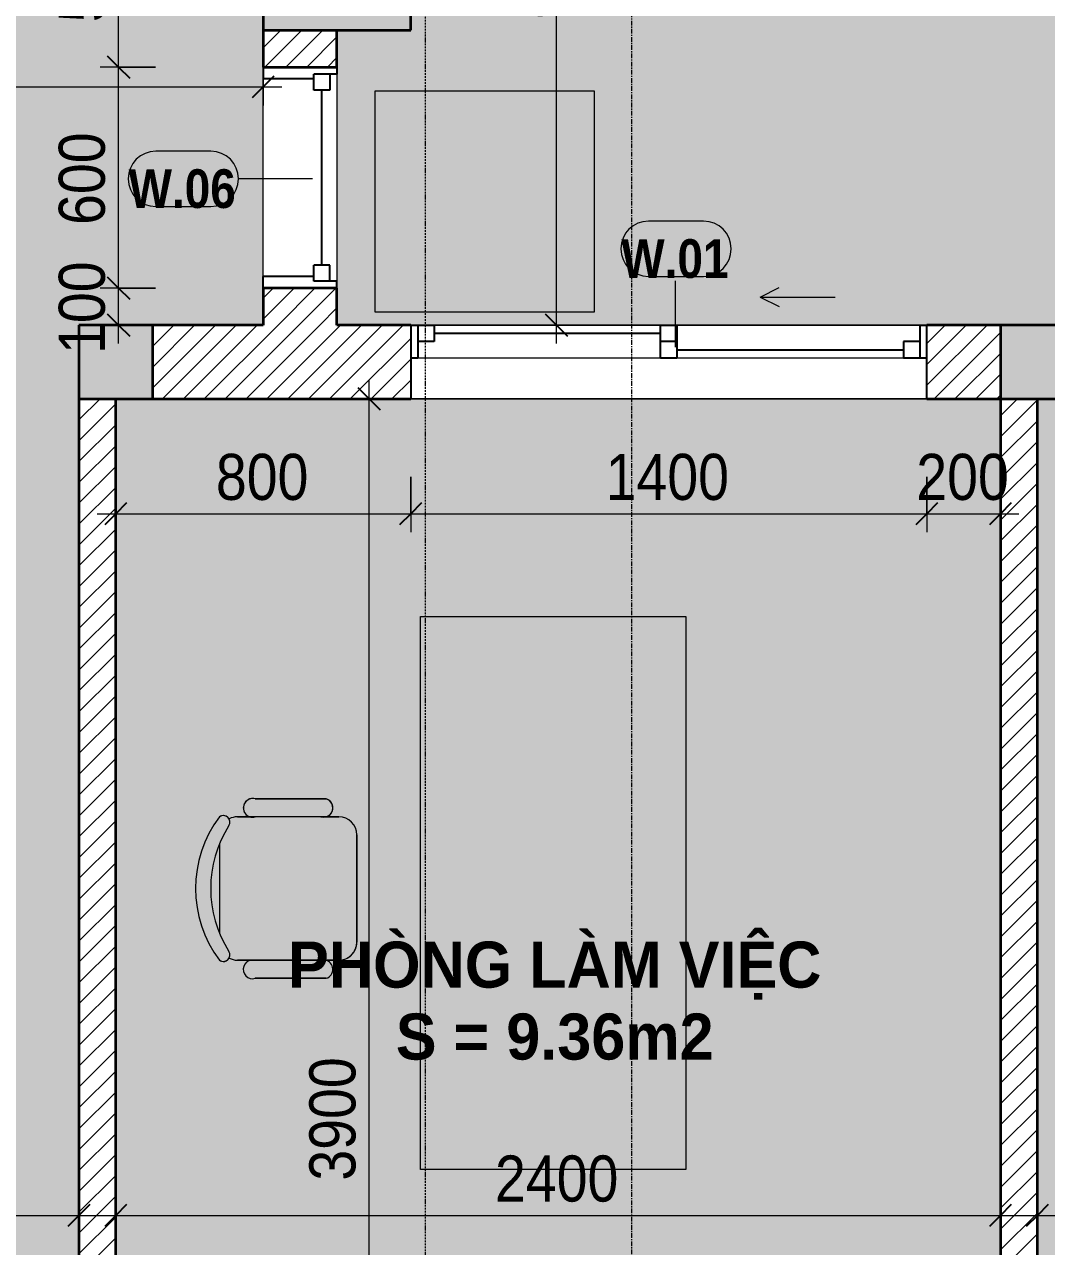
# Model space of a CAD drawing. Header units: millimetres. Extents: x 41758 to 237109, y 3795 to 78637.
# Drawn here: x 47205 to 49978, y 41037 to 44353 of the extents above; entities that cross this region are included whole.
import ezdxf

# ---------------------------------------------------------------- set-up
doc = ezdxf.new("R2010")
doc.units = ezdxf.units.MM
doc.linetypes.add('Dash Dot 3_16_', pattern=[7.9375, 4.7625, -1.5875, 0, -1.5875])
doc.linetypes.add('Grid Line', pattern=[22.225, 12.7, -3.175, 3.175, -3.175])
for name, color, linetype, lineweight in [('0-1', 7, 'Continuous', 5), ('A-ANNO-DIMS', 211, 'Continuous', 9), ('A-ANNO-DIMS-50', 211, 'Continuous', 9), ('A-DETL-GENF-1', 7, 'Continuous', 18), ('A-DETL-GENF-4', 9, 'Continuous', 18), ('A-DETL-MEDM', 33, 'Continuous', 35), ('A-DETL-THIN', 151, 'Continuous', 18), ('A-GLAZ', 151, 'Continuous', 18), ('A-GLAZ-1', 151, 'Continuous', 25), ('A-GLAZ-IDEN', 152, 'Continuous', 9), ('A-WALL', 113, 'Continuous', 18), ('A-WALL-2', 250, 'Continuous', 35), ('A-WALL-6', 113, 'Continuous', 35), ('A-WALL-PATT-1', 9, 'Continuous', 18), ('A-WALL-PATT-2', 111, 'Continuous', 18), ('G-ANNO-SYMB-1', 111, 'Dash Dot 3_16_', 18), ('G-ANNO-TEXT-1', 7, 'Continuous', 9), ('G-IMPT-1', 254, 'Continuous', 18), ('I-FURN', 30, 'Continuous', 18), ('I-FURN-1', 253, 'Continuous', 18), ('S-COLS', 52, 'Continuous', 18), ('S-GRID-1', 1, 'Grid Line', 9)]:
    doc.layers.add(name, color=color, linetype=linetype, lineweight=lineweight)
doc.styles.add('Arial_B', font='arialbd.ttf', dxfattribs={"width": 0.95, "height": 125})
doc.styles.add('Arial_B_2', font='arialbd.ttf', dxfattribs={"width": 0.85, "height": 105})
doc.styles.add('UTM Avo', font='', dxfattribs={"width": 0.9, "height": 125})
doc.styles.get('UTM Avo').set_extended_font_data('UTM Avo')
doc.dimstyles.new('1_Dim_chi_tiet_2_5', dxfattribs={"dimscale": 304.8, "dimtxt": 124.912619, "dimasz": 0.19685, "dimexe": 0.164042, "dimexo": 0.0625, "dimgap": 0.016404, "dimtad": 1, "dimdec": 0, "dimrnd": 5, "dimzin": 0, "dimdsep": 46, "dimtxsty": 'UTM Avo', "dimblk1": 'OBLIQUE', "dimblk2": 'OBLIQUE', "dimsah": 1, "dimcen": 0.09, "dimdle": 0.164042, "dimazin": 0, "dimtfac": 1, "dimtdec": 4, "dimtix": 1, "dimtmove": 0, "dimatfit": 3, "dimfxl": 0.328084, "dimfxlon": 1, "dimtvp": 1, "dimtolj": 1, "dimtzin": 0, "dimarcsym": 2})
pattern_1 = [(45, (0, 0), (-28.284271, 28.284271), [])]
pattern_2 = [(50, (0, 0), (364.3679, -31.8783), [38.1, -419.1]), (355, (0, 0), (-70.4859, 382.1133), [30.48, -335.28]), (100.451, (30.36, -2.66), (293.885, 350.2334), [32.38, -356.18]), (46.184, (0, 101.6), (542.1585, -84.0858), [57.15, -628.65]), (96.636, (45.2, 94.6), (474.805, 494.8554), [48.57, -534.27]), (351.184, (0, 101.6), (474.81, 494.85), [45.72, -502.92]), (21, (50.8, 76.2), (303.2285, -204.5305), [38.1, -419.1]), (326, (50.8, 76.2), (123.6039, 368.376), [30.48, -335.28]), (71.451, (76.07, 59.16), (426.8341, 163.8427), [32.38, -356.18]), (37.5, (0, 0), (6.17665, 169.11015), [3.353, -327.863, 3.353, -337.007, -336.55]), (37.5, (0, 0), (6.17665, 169.11015), [-671.576, 3.353, -333.197]), (7.5, (0, 0), (133.63888, 200.3615), [3.353, -190.703, 3.353, -320.243, -128.27]), (7.5, (0, 0), (133.63888, 200.3615), [-517.652, 3.353, -124.917]), (327.5, (-113.28, 0), (271.18182, -11.45836), [3.353, -123.647, 3.353, -392.887, -525.78]), (327.5, (-113.28, 0), (271.18182, -11.45836), [-523.24, 3.353, -522.427]), (317.5, (-164.08, 0), (296.2585, 50.85285), [3.353, -161.747, 3.353, -259.791, -373.38]), (317.5, (-164.08, 0), (296.2585, 50.85285), [-428.244, 3.353, -370.027]), (45, (0, 0), (-125.7236, 125.7236), []), (45, (0, 190.5), (-125.7236, 125.7236), [])]

# ---------------------------------------------------------------- blocks, each defined once
blk = doc.blocks.new('MAY GIAT - MAY GIAT_dwg-348053-TKCS_CĂN HỘ LOẠI 6 - MẶT BẰNG')
at = {"layer": 'G-IMPT-1', "flags": 128}
blk.add_lwpolyline([(5, 596.6), (5, 2.3), (605, 2.3), (605, 596.6)], close=True, dxfattribs=at)
blk = doc.blocks.new('MAY GIAT - MAY GIAT-401071-TKCS_CĂN HỘ LOẠI 6 - MẶT BẰNG')
at = {"layer": 'I-FURN-1'}
for p, q in [((5, -2.3), (605, -2.3)), ((5, -596.6), (5, -2.3)), ((605, -2.3), (605, -596.6)), ((605, -596.6), (5, -596.6))]:
    blk.add_line(p, q, dxfattribs=at)
at = {"extrusion": (0, 0, -1), "zscale": -1, "rotation": 180}
blk.add_blockref('MAY GIAT - MAY GIAT_dwg-348053-TKCS_CĂN HỘ LOẠI 6 - MẶT BẰNG', (0, 0), dxfattribs=at)
blk = doc.blocks.new('BAN LV A - BAN LV A_dwg_ban hoc2-348006-TKCS_CĂN HỘ LOẠI 6 - MẶT BẰNG')
at = {"layer": 'I-FURN'}
for p, q in [((145.8, 437.4), (-145.8, 437.4)), ((-194.4, 388.8), (-194.4, 113.4)), ((194.4, 113.4), (194.4, 388.8)), ((-243, 354.4), (-243, 162)), ((194.4, 351.4), (194.4, 150.8)), ((243.7, 162), (243.7, 354.4)), ((-120.5, 64.8), (120.5, 64.8))]:
    blk.add_line(p, q, dxfattribs=at)
at = {"layer": 'I-FURN', "flags": 128}
blk.add_lwpolyline([(-737.8, 610.5), (-737.8, 1330.5), (-154.9, 1330.5), (762.2, 1330.5), (762.2, 610.5)], close=True, dxfattribs=at)
at = {"layer": 'I-FURN'}
for centre, radius, start, end in [((-145.8, 388.8), 48.6, 90, 180), ((145.8, 388.8), 48.6, 360, 90), ((-218.7, 347.3), 25.3, 343.7398, 163.7398), ((219.4, 347.3), 25.3, 16.2602, 170.7054), ((-218.7, 154.9), 25.3, 163.7398, 16.2602), ((219.4, 154.9), 25.3, 189.2946, 16.2602), ((-145.8, 113.4), 48.6, 180, 207.5844), ((145.8, 113.4), 48.6, 332.4156, 0), ((-180.2, 75.4), 17.8, 57.9726, 216.6901), ((0, 359.3), 318.2, 237.5758, 302.4242), ((180.2, 75.4), 17.8, 323.3099, 122.0274), ((0, 324), 324, 233.1301, 306.8699)]:
    blk.add_arc(centre, radius, start, end, dxfattribs=at)
blk = doc.blocks.new('BAN LV A - BAN LV A_dwg-348005-TKCS_CĂN HỘ LOẠI 6 - MẶT BẰNG')
at = {"extrusion": (0, 0, -1), "zscale": -1, "rotation": 180}
blk.add_blockref('BAN LV A - BAN LV A_dwg_ban hoc2-348006-TKCS_CĂN HỘ LOẠI 6 - MẶT BẰNG', (-729, 1383.7), dxfattribs=at)
blk = doc.blocks.new('BAN LV A - BAN LV A-401069-TKCS_CĂN HỘ LOẠI 6 - MẶT BẰNG')
at = {"layer": 'I-FURN-1'}
for p, q in [((-8.8, -53.2), (1491.2, -53.2)), ((-8.8, -773.2), (-8.8, -53.2)), ((1491.2, -53.2), (1491.2, -773.2)), ((1491.2, -773.2), (-8.8, -773.2)), ((583.2, -946.3), (874.8, -946.3)), ((534.6, -1029.3), (534.6, -994.9)), ((923.4, -994.9), (923.4, -1032.3)), ((486, -1221.7), (486, -1029.3)), ((972.7, -1029.3), (972.7, -1221.7)), ((534.6, -1270.3), (534.6, -1235.9)), ((923.4, -1232.9), (923.4, -1270.3))]:
    blk.add_line(p, q, dxfattribs=at)
for centre, radius, start, end in [((583.2, -994.9), 48.6, 90, 180), ((874.8, -994.9), 48.6, 0, 90), ((510.3, -1036.4), 25.3, 16.2602, 163.7398), ((948.4, -1036.4), 25.3, 16.2602, 170.7054), ((510.3, -1228.8), 25.3, 163.7398, 343.7398), ((948.4, -1228.8), 25.3, 189.2946, 16.2602), ((548.9, -1308.3), 17.8, 119.404, 216.6901), ((583.2, -1270.3), 48.6, 180, 207.5844), ((874.8, -1270.3), 48.6, 332.4156, 0), ((909.2, -1308.3), 17.8, 323.3099, 60.596), ((729, -1059.7), 324, 233.1301, 306.8699)]:
    blk.add_arc(centre, radius, start, end, dxfattribs=at)
at = {"extrusion": (0, 0, -1), "zscale": -1, "rotation": 180}
blk.add_blockref('BAN LV A - BAN LV A_dwg-348005-TKCS_CĂN HỘ LOẠI 6 - MẶT BẰNG', (0, 0), dxfattribs=at)
blk = doc.blocks.new('NCV_TKTC_TANG 2_rvt-1-TKCS_CĂN HỘ LOẠI 6 - MẶT BẰNG')
at = {"layer": 'A-WALL-PATT-1'}
h = blk.add_hatch(dxfattribs=at)
h.set_pattern_fill('FP_1', color=256, style=0, pattern_type=2)
h.set_pattern_definition(pattern_1)
h.paths.add_polyline_path([(47352.6, 38287.8), (47452.6, 38287.8), (47452.6, 38387.4), (47352.6, 38387.4)])
h.paths.add_polyline_path([(47352.6, 39287.4), (47452.6, 39287.4), (47452.4, 40036.9), (47352.6, 40036.9)])
h.paths.add_polyline_path([(47452.6, 40236.9), (47452.4, 43336.9), (47352.6, 43336.9), (47352.6, 40236.9), (47452.4, 40236.9)])
h = blk.add_hatch(dxfattribs=at)
h.set_pattern_fill('FP_1', color=256, style=0, pattern_type=2)
h.set_pattern_definition(pattern_1)
h.paths.add_polyline_path([(49852.6, 39436.9), (49952.6, 39436.9), (49952.6, 40036.9), (49852.6, 40036.9), (49852.6, 39470.3)])
h.paths.add_polyline_path([(49952.6, 40236.9), (49952.6, 43336.9), (49852.6, 43336.5), (49852.6, 40236.9)])
at = {"layer": 'A-WALL-2'}
for p, q in [((47352.6, 43336.9), (47352.6, 40236.9)), ((47452.6, 40236.9), (47452.6, 43336.9)), ((49852.6, 43336.9), (49852.6, 40236.9)), ((49952.6, 40236.9), (49952.6, 43336.9))]:
    blk.add_line(p, q, dxfattribs=at)
at = {"layer": 'I-FURN', "rotation": 270.0000000000001}
for name, p in [('MAY GIAT - MAY GIAT-401071-TKCS_CĂN HỘ LOẠI 6 - MẶT BẰNG', (48752.6, 44177.4)), ('BAN LV A - BAN LV A-401069-TKCS_CĂN HỘ LOẠI 6 - MẶT BẰNG', (49052.6, 42737.4))]:
    blk.add_blockref(name, p, dxfattribs=at)
blk = doc.blocks.new('1_FAMILY RVT - W01-WxH 1400x1400xmm-389822-TKCS_CĂN HỘ LOẠI 6 - MẶT BẰNG')
at = {"layer": 'A-GLAZ'}
for p, q in [((248.4, 172.39), (299.2, 197.79)), ((248.4, 172.39), (299.2, 146.99)), ((248.4, 172.39), (451.6, 172.39)), ((700, 96.19), (-700, 96.19)), ((-636.5, 96.19), (-22.225, 96.19)), ((22.225, 96.19), (680.95, 96.19)), ((-680.95, 7.29), (-22.225, 7.29)), ((22.225, 7.29), (636.5, 7.29)), ((-700, -103.81), (700, -103.81))]:
    blk.add_line(p, q, dxfattribs=at)
at = {"layer": 'A-GLAZ-1'}
for p, q in [((-700, 96.19), (-700, -103.81)), ((-700, 96.19), (-636.5, 96.19)), ((-680.95, 96.19), (-680.95, 7.29)), ((-636.5, 96.19), (-636.5, 51.74)), ((-636.5, 73.965), (-22.225, 73.965)), ((-22.225, 7.29), (-22.225, 96.19)), ((-22.225, 96.19), (22.225, 96.19)), ((22.225, 96.19), (22.225, 7.29)), ((680.95, 96.19), (700, 96.19)), ((680.95, 96.19), (680.95, 7.29)), ((700, -103.81), (700, 96.19)), ((-636.5, 51.74), (-680.95, 51.74)), ((22.225, 51.74), (-22.225, 51.74)), ((636.5, 51.74), (636.5, 7.29)), ((680.95, 51.74), (636.5, 51.74)), ((-700, 7.29), (-680.95, 7.29)), ((-22.225, 7.29), (22.225, 7.29)), ((22.225, 29.515), (636.5, 29.515)), ((636.5, 7.29), (700, 7.29))]:
    blk.add_line(p, q, dxfattribs=at)
blk = doc.blocks.new('M_Fixed - 600 x 1400mm-2135871-TKCS_CĂN HỘ LOẠI 6 - MẶT BẰNG')
at = {"layer": 'A-GLAZ-1'}
for p, q in [((-300, 87), (-268, 87)), ((-268, -50), (-268, 87)), ((268, -50), (268, 87)), ((300, 87), (268, 87)), ((-281, -113), (-281, -50)), ((-281, -50), (-237, -50)), ((-237, -94), (-237, -50)), ((237, -50), (281, -50)), ((237, -94), (237, -50)), ((281, -113), (281, -50)), ((-281, -94), (-237, -94)), ((-237, -72), (237, -72)), ((281, -94), (237, -94)), ((-300, -113), (-281, -113)), ((298.9, -113), (281, -113))]:
    blk.add_line(p, q, dxfattribs=at)
blk = doc.blocks.new('DIMBLOCK20-TKCS_CĂN HỘ LOẠI 6 - MẶT BẰNG')
at = {"layer": 'A-ANNO-DIMS-50'}
for p, q in [((47452.4, 41221.7), (47452.4, 41071.7)), ((47452.4, 41121.7), (47452.4, 41221.7)), ((49852.6, 41221.7), (49852.6, 41071.7)), ((49852.6, 41121.7), (49852.6, 41221.7)), ((47402.4, 41121.7), (49902.6, 41121.7))]:
    blk.add_line(p, q, dxfattribs=at)
at = {"layer": 'A-ANNO-DIMS-50', "lineweight": 25}
for p, q in [((47452.4, 41121.7), (47482.4, 41151.7)), ((49852.6, 41121.7), (49882.6, 41151.7)), ((47452.4, 41121.7), (47422.4, 41091.7)), ((49852.6, 41121.7), (49822.6, 41091.7))]:
    blk.add_line(p, q, dxfattribs=at)
at = {"layer": 'A-ANNO-DIMS-50', "color": 0, "insert": (48481.3, 41284.1), "char_height": 125, "width": 410.824, "attachment_point": 1, "line_spacing_factor": 1.110334, "style": 'UTM Avo'}
blk.add_mtext('2400', dxfattribs=at)
blk = doc.blocks.new('_Oblique')
at = {"color": 0, "linetype": 'ByBlock', "lineweight": -2}
blk.add_line((-0.5, -0.5), (0.5, 0.5), dxfattribs=at)
blk = doc.blocks.new('DIMBLOCK21-TKCS_CĂN HỘ LOẠI 6 - MẶT BẰNG')
at = {"layer": 'A-ANNO-DIMS-50'}
for p, q in [((49952.6, 41221.7), (49952.6, 41071.7)), ((49952.6, 41121.7), (49952.6, 41221.7)), ((52652.6, 41221.7), (52652.6, 41071.7)), ((52652.6, 41121.7), (52652.6, 41221.7)), ((49902.6, 41121.7), (52702.6, 41121.7))]:
    blk.add_line(p, q, dxfattribs=at)
at = {"layer": 'A-ANNO-DIMS-50', "lineweight": 25}
for p, q in [((49952.6, 41121.7), (49982.6, 41151.7)), ((52652.6, 41121.7), (52682.6, 41151.7)), ((49952.6, 41121.7), (49922.6, 41091.7)), ((52652.6, 41121.7), (52622.6, 41091.7))]:
    blk.add_line(p, q, dxfattribs=at)
at = {"layer": 'A-ANNO-DIMS-50', "color": 0, "insert": (51131.4, 41284.1), "char_height": 125, "width": 410.824, "attachment_point": 1, "line_spacing_factor": 1.110334, "style": 'UTM Avo'}
blk.add_mtext('2700', dxfattribs=at)
blk = doc.blocks.new('DIMBLOCK30-TKCS_CĂN HỘ LOẠI 6 - MẶT BẰNG')
at = {"layer": 'A-ANNO-DIMS-50'}
for p, q in [((44652.6, 41221.7), (44652.6, 41071.7)), ((44652.6, 41121.7), (44652.6, 41221.7)), ((47352.6, 41221.7), (47352.6, 41071.7)), ((47352.6, 41121.7), (47352.6, 41221.7)), ((44602.6, 41121.7), (47402.6, 41121.7))]:
    blk.add_line(p, q, dxfattribs=at)
at = {"layer": 'A-ANNO-DIMS-50', "lineweight": 25}
for p, q in [((44652.6, 41121.7), (44682.6, 41151.7)), ((47352.6, 41121.7), (47382.6, 41151.7)), ((44652.6, 41121.7), (44622.6, 41091.7)), ((47352.6, 41121.7), (47322.6, 41091.7))]:
    blk.add_line(p, q, dxfattribs=at)
at = {"layer": 'A-ANNO-DIMS-50', "color": 0, "insert": (45831.4, 41284.1), "char_height": 125, "width": 410.824, "attachment_point": 1, "line_spacing_factor": 1.110334, "style": 'UTM Avo'}
blk.add_mtext('2700', dxfattribs=at)
blk = doc.blocks.new('DIMBLOCK32-TKCS_CĂN HỘ LOẠI 6 - MẶT BẰNG')
at = {"layer": 'A-ANNO-DIMS-50'}
for p, q in [((44802.6, 44283), (44802.6, 44133)), ((44802.6, 44183), (44802.6, 44283)), ((47852.6, 44283), (47852.6, 44133)), ((47852.6, 44183), (47852.6, 44283)), ((44752.6, 44183), (47902.6, 44183))]:
    blk.add_line(p, q, dxfattribs=at)
at = {"layer": 'A-ANNO-DIMS-50', "lineweight": 25}
for p, q in [((44802.6, 44183), (44832.6, 44213)), ((47852.6, 44183), (47882.6, 44213)), ((44802.6, 44183), (44772.6, 44153)), ((47852.6, 44183), (47822.6, 44153))]:
    blk.add_line(p, q, dxfattribs=at)
at = {"layer": 'A-ANNO-DIMS-50', "color": 0, "insert": (46156.4, 44345.4), "char_height": 125, "width": 410.824, "attachment_point": 1, "line_spacing_factor": 1.110334, "style": 'UTM Avo'}
blk.add_mtext('3050', dxfattribs=at)
blk = doc.blocks.new('DIMBLOCK35-TKCS_CĂN HỘ LOẠI 6 - MẶT BẰNG')
at = {"layer": 'A-ANNO-DIMS-50', "lineweight": 25}
for p, q in [((48648.3, 45532), (48618.3, 45562)), ((48648.3, 45532), (48678.3, 45502)), ((48648.3, 43536.9), (48618.3, 43566.9)), ((48648.3, 43536.9), (48678.3, 43506.9))]:
    blk.add_line(p, q, dxfattribs=at)
at = {"layer": 'A-ANNO-DIMS-50'}
for p, q in [((48648.3, 43486.9), (48648.3, 45582)), ((48548.3, 45532), (48698.3, 45532)), ((48648.3, 45532), (48548.3, 45532)), ((48548.3, 43536.9), (48698.3, 43536.9)), ((48648.3, 43536.9), (48548.3, 43536.9))]:
    blk.add_line(p, q, dxfattribs=at)
at = {"layer": 'A-ANNO-DIMS-50', "color": 0, "insert": (48485.9, 44363.3), "char_height": 125, "width": 410.824, "attachment_point": 1, "rotation": 90, "line_spacing_factor": 1.110334, "style": 'UTM Avo'}
blk.add_mtext('1995', dxfattribs=at)
blk = doc.blocks.new('DIMBLOCK40-TKCS_CĂN HỘ LOẠI 6 - MẶT BẰNG')
at = {"layer": 'A-ANNO-DIMS-50'}
for p, q in [((47452.4, 43125.2), (47452.4, 42975.2)), ((47452.4, 43025.2), (47452.4, 43125.2)), ((48252.6, 43125.2), (48252.6, 42975.2)), ((48252.6, 43025.2), (48252.6, 43125.2)), ((47402.4, 43025.2), (48252.6, 43025.2))]:
    blk.add_line(p, q, dxfattribs=at)
at = {"layer": 'A-ANNO-DIMS-50', "lineweight": 25}
for p, q in [((47452.4, 43025.2), (47482.4, 43055.2)), ((48252.6, 43025.2), (48282.6, 43055.2)), ((47452.4, 43025.2), (47422.4, 42995.2)), ((48252.6, 43025.2), (48222.6, 42995.2))]:
    blk.add_line(p, q, dxfattribs=at)
at = {"layer": 'A-ANNO-DIMS-50', "color": 0, "insert": (47724.1, 43187.6), "char_height": 125, "width": 308.118, "attachment_point": 1, "line_spacing_factor": 1.110334, "style": 'UTM Avo'}
blk.add_mtext('800', dxfattribs=at)
blk = doc.blocks.new('DIMBLOCK41-TKCS_CĂN HỘ LOẠI 6 - MẶT BẰNG')
at = {"layer": 'A-ANNO-DIMS-50'}
for p, q in [((48252.6, 43125.2), (48252.6, 42975.2)), ((48252.6, 43025.2), (48252.6, 43125.2)), ((49652.6, 43125.2), (49652.6, 42975.2)), ((49652.6, 43025.2), (49652.6, 43125.2)), ((48252.6, 43025.2), (49652.6, 43025.2))]:
    blk.add_line(p, q, dxfattribs=at)
at = {"layer": 'A-ANNO-DIMS-50', "lineweight": 25}
for p, q in [((48252.6, 43025.2), (48282.6, 43055.2)), ((49652.6, 43025.2), (49682.6, 43055.2)), ((48252.6, 43025.2), (48222.6, 42995.2)), ((49652.6, 43025.2), (49622.6, 42995.2))]:
    blk.add_line(p, q, dxfattribs=at)
at = {"layer": 'A-ANNO-DIMS-50', "color": 0, "insert": (48781.4, 43187.6), "char_height": 125, "width": 410.824, "attachment_point": 1, "line_spacing_factor": 1.110334, "style": 'UTM Avo'}
blk.add_mtext('1400', dxfattribs=at)
blk = doc.blocks.new('DIMBLOCK42-TKCS_CĂN HỘ LOẠI 6 - MẶT BẰNG')
at = {"layer": 'A-ANNO-DIMS-50'}
for p, q in [((49652.6, 43125.2), (49652.6, 42975.2)), ((49652.6, 43025.2), (49652.6, 43125.2)), ((49852.6, 43125.2), (49852.6, 42975.2)), ((49852.6, 43025.2), (49852.6, 43125.2)), ((49652.6, 43025.2), (49902.6, 43025.2))]:
    blk.add_line(p, q, dxfattribs=at)
at = {"layer": 'A-ANNO-DIMS-50', "lineweight": 25}
for p, q in [((49652.6, 43025.2), (49682.6, 43055.2)), ((49852.6, 43025.2), (49882.6, 43055.2)), ((49652.6, 43025.2), (49622.6, 42995.2)), ((49852.6, 43025.2), (49822.6, 42995.2))]:
    blk.add_line(p, q, dxfattribs=at)
at = {"layer": 'A-ANNO-DIMS-50', "color": 0, "insert": (49624.2, 43187.6), "char_height": 125, "width": 308.118, "attachment_point": 1, "line_spacing_factor": 1.110334, "style": 'UTM Avo'}
blk.add_mtext('200', dxfattribs=at)
blk = doc.blocks.new('DIMBLOCK43-TKCS_CĂN HỘ LOẠI 6 - MẶT BẰNG')
at = {"layer": 'A-ANNO-DIMS-50', "lineweight": 25}
for p, q in [((47460.2, 43636.9), (47430.2, 43666.9)), ((47460.2, 43636.9), (47490.2, 43606.9)), ((47460.2, 43536.9), (47430.2, 43566.9)), ((47460.2, 43536.9), (47490.2, 43506.9))]:
    blk.add_line(p, q, dxfattribs=at)
at = {"layer": 'A-ANNO-DIMS-50'}
for p, q in [((47560.2, 43636.9), (47410.2, 43636.9)), ((47460.2, 43486.9), (47460.2, 43636.9)), ((47460.2, 43636.9), (47560.2, 43636.9)), ((47360.2, 43536.9), (47510.2, 43536.9)), ((47460.2, 43536.9), (47360.2, 43536.9))]:
    blk.add_line(p, q, dxfattribs=at)
at = {"layer": 'A-ANNO-DIMS-50', "color": 0, "insert": (47297.9, 43458.6), "char_height": 125, "width": 308.118, "attachment_point": 1, "rotation": 90, "line_spacing_factor": 1.110334, "style": 'UTM Avo'}
blk.add_mtext('100', dxfattribs=at)
blk = doc.blocks.new('DIMBLOCK44-TKCS_CĂN HỘ LOẠI 6 - MẶT BẰNG')
at = {"layer": 'A-ANNO-DIMS-50', "lineweight": 25}
for p, q in [((47460.2, 44236.9), (47430.2, 44266.9)), ((47460.2, 44236.9), (47490.2, 44206.9)), ((47460.2, 43636.9), (47430.2, 43666.9)), ((47460.2, 43636.9), (47490.2, 43606.9))]:
    blk.add_line(p, q, dxfattribs=at)
at = {"layer": 'A-ANNO-DIMS-50'}
for p, q in [((47560.2, 44236.9), (47410.2, 44236.9)), ((47460.2, 43636.9), (47460.2, 44236.9)), ((47460.2, 44236.9), (47560.2, 44236.9)), ((47560.2, 43636.9), (47410.2, 43636.9)), ((47460.2, 43636.9), (47560.2, 43636.9))]:
    blk.add_line(p, q, dxfattribs=at)
at = {"layer": 'A-ANNO-DIMS-50', "color": 0, "insert": (47297.9, 43808.6), "char_height": 125, "width": 308.118, "attachment_point": 1, "rotation": 90, "line_spacing_factor": 1.110334, "style": 'UTM Avo'}
blk.add_mtext('600', dxfattribs=at)
blk = doc.blocks.new('DIMBLOCK45-TKCS_CĂN HỘ LOẠI 6 - MẶT BẰNG')
at = {"layer": 'A-ANNO-DIMS-50', "lineweight": 25}
for p, q in [((47460.2, 44736.9), (47430.2, 44766.9)), ((47460.2, 44736.9), (47490.2, 44706.9)), ((47460.2, 44236.9), (47430.2, 44266.9)), ((47460.2, 44236.9), (47490.2, 44206.9))]:
    blk.add_line(p, q, dxfattribs=at)
at = {"layer": 'A-ANNO-DIMS-50'}
for p, q in [((47560.2, 44736.9), (47410.2, 44736.9)), ((47460.2, 44236.9), (47460.2, 44736.9)), ((47460.2, 44736.9), (47560.2, 44736.9)), ((47560.2, 44236.9), (47410.2, 44236.9)), ((47460.2, 44236.9), (47560.2, 44236.9))]:
    blk.add_line(p, q, dxfattribs=at)
at = {"layer": 'A-ANNO-DIMS-50', "color": 0, "insert": (47297.9, 44358.6), "char_height": 125, "width": 308.118, "attachment_point": 1, "rotation": 90, "line_spacing_factor": 1.110334, "style": 'UTM Avo'}
blk.add_mtext('500', dxfattribs=at)
blk = doc.blocks.new('DIMBLOCK60-TKCS_CĂN HỘ LOẠI 6 - MẶT BẰNG')
at = {"layer": 'A-ANNO-DIMS-50'}
for p, q in [((48140, 39386.9), (48140, 43386.9)), ((48040, 43336.9), (48190, 43336.9)), ((48140, 43336.9), (48040, 43336.9)), ((48040, 39436.9), (48190, 39436.9)), ((48140, 39436.9), (48040, 39436.9))]:
    blk.add_line(p, q, dxfattribs=at)
at = {"layer": 'A-ANNO-DIMS-50', "lineweight": 25}
for p, q in [((48140, 43336.9), (48110, 43366.9)), ((48140, 43336.9), (48170, 43306.9)), ((48140, 39436.9), (48110, 39466.9)), ((48140, 39436.9), (48170, 39406.9))]:
    blk.add_line(p, q, dxfattribs=at)
at = {"layer": 'A-ANNO-DIMS-50', "color": 0, "insert": (47977.6, 41215.8), "char_height": 125, "width": 410.824, "attachment_point": 1, "rotation": 90, "line_spacing_factor": 1.110334, "style": 'UTM Avo'}
blk.add_mtext('3900', dxfattribs=at)
blk = doc.blocks.new('SSA-WINDOW TAG - 10-2062020-TKCS_CĂN HỘ LOẠI 6 - MẶT BẰNG')
at = {"layer": 'A-GLAZ-IDEN'}
for p, q in [((1.296875, 1.5), (-1.6875, 1.5)), ((-1.6875, -1.5), (1.296875, -1.5))]:
    blk.add_line(p, q, dxfattribs=at)
for centre, start, end in [((-1.6875, 0), 90, 270), ((1.296875, 0), 270, 90)]:
    blk.add_arc(centre, 1.5, start, end, dxfattribs=at)

msp = doc.modelspace()

# ---------------------------------------------------------------- hatches: boundary and pattern name
at = {"layer": 'A-DETL-GENF-1'}
h = msp.add_hatch(color=256, dxfattribs=at)
h.paths.add_polyline_path([(51133.2, 43536.9), (52652.6, 43536.9), (52652.6, 43836.9), (52577.6, 43837), (52577.6, 44536.9), (52827.6, 44537.4), (52827.6, 45632), (48852.6, 45632), (48852.6, 45536.9), (48847.6, 45536.9), (48847.6, 45532), (48052.6, 45532), (48052.6, 44536.9), (48252.6, 44536.9), (48252.6, 44336.9), (48052.6, 44336.9), (48052.6, 43536.9), (50192.6, 43536.9)])
h.paths.add_polyline_path([(48144.3, 45371.1), (48128.5, 45373.2), (48113.8, 45379.3), (48101.2, 45388.9), (48091.6, 45401.5), (48085.5, 45416.2), (48083.4, 45432), (48087.4, 45432), (48089.8, 45416.2), (48095, 45403.5), (48104.1, 45391.8), (48115.8, 45382.7), (48129.6, 45377), (48144.3, 45375.1), (48160, 45377.5), (48172.7, 45382.7), (48184.5, 45391.8), (48193.5, 45403.5), (48199.2, 45417.2), (48201.1, 45432), (48205.1, 45432), (48203, 45416.2), (48197, 45401.5), (48187.3, 45388.9), (48172.7, 45378.4), (48159, 45373)])
h.paths.add_polyline_path([(48295.1, 45397.7), (48282.6, 45399.4), (48271, 45404.2), (48261.1, 45412), (48253.5, 45422), (48248.8, 45433.6), (48247.2, 45446.1), (48250.3, 45446.1), (48252.1, 45433.6), (48257.4, 45422), (48263.3, 45414.2), (48272.6, 45407), (48284.5, 45402.3), (48295.1, 45400.8), (48307.5, 45402.6), (48319.2, 45407.9), (48327, 45413.8), (48334.2, 45423.1), (48338.7, 45433.9), (48340.3, 45445.5), (48343.5, 45445.5), (48341.8, 45433.1), (48336.9, 45421.5), (48329.2, 45411.5), (48317.6, 45403.3), (48306.7, 45399.1), (48295.1, 45397.7)])
for points in [[(44792.6, 37936.9), (46502.6, 37937.4), (46503, 38287.4), (47352.6, 38287.8), (47352.6, 43536.9), (47852.6, 43536.9), (47852.6, 45532), (44652.6, 45532), (44652.6, 44536.9), (44802.6, 44536.9), (44802.6, 43836.9), (44652.6, 43836.9), (44652.6, 40536.9), (44802.6, 40536.9), (44802.6, 39236.9), (44652.6, 39236.9), (44652.6, 37936.9), (44752.6, 37936.9)], [(48892.6, 39436.9), (49852.6, 39436.9), (49852.5, 43336.9), (47452.4, 43336.9), (47452.6, 39436.9), (48852.6, 39436.9)], [(52467.6, 35736.9), (52652.6, 35737.4), (52652.6, 39236.9), (52577.6, 39236.9), (52577.6, 40536.9), (52652.6, 40536.9), (52652.4, 43336.5), (49952.6, 43336.5), (49952.6, 39336.9), (47452.6, 39336.9), (47452.6, 37936.9), (48552.6, 37936.9), (48552.6, 35736.9), (51447.6, 35736.9)]]:
    msp.add_hatch(color=256, dxfattribs=at).paths.add_polyline_path(points)
at = {"layer": 'A-DETL-GENF-4'}
h = msp.add_hatch(dxfattribs=at)
h.set_pattern_fill('FP_2', color=256, style=0, pattern_type=2)
h.set_pattern_definition(pattern_2)
h.paths.add_polyline_path([(44652.6, 35537.4), (44652.6, 35736.9), (44452.6, 35736.9), (44452.6, 35537.4)])
h.paths.add_polyline_path([(49652.9, 35537.4), (49652.9, 35737.4), (49452.9, 35736.9), (49452.9, 35537.4)])
h.paths.add_polyline_path([(52652.6, 35537.4), (52852.6, 35537.4), (52852.6, 35737.4), (52652.6, 35736.9), (52652.6, 35691.3)])
h.paths.add_polyline_path([(48452.6, 37836.9), (48552.6, 37836.9), (48552.6, 37936.9), (48352.6, 37936.9), (48352.6, 37836.9)])
h.paths.add_polyline_path([(52652.6, 39236.9), (52927.6, 39236.9), (52927.6, 40536.9), (52577.6, 40536.9), (52577.6, 39236.9)])
h.paths.add_polyline_path([(44652.6, 39236.9), (44802.6, 39236.9), (44802.6, 40536.9), (44452.6, 40536.9), (44452.6, 39236.9)])
h.paths.add_polyline_path([(49952.6, 40036.9), (49952.6, 40236.9), (49852.6, 40236.9), (49852.6, 40036.9)])
h.paths.add_polyline_path([(47352.6, 40036.9), (47452.6, 40036.9), (47452.6, 40236.9), (47352.6, 40236.9)])
h.paths.add_polyline_path([(49952.6, 43336.9), (50052.6, 43336.9), (50052.5, 43536.9), (49852.6, 43536.9), (49852.6, 43336.9)])
h.paths.add_polyline_path([(47452.6, 43336.9), (47552.6, 43336.9), (47552.6, 43536.9), (47352.6, 43536.9), (47352.6, 43336.9), (47424.6, 43336.9)])
h.paths.add_polyline_path([(52927.6, 43836.9), (52927.6, 43837), (52927.6, 44536.9), (52577.6, 44536.9), (52577.6, 43836.9), (52927.5, 43836.9)])
h.paths.add_polyline_path([(44652.6, 43836.9), (44802.6, 43836.9), (44802.6, 44536.9), (44452.6, 44536.9), (44452.6, 43836.9)])
h.paths.add_polyline_path([(48052.6, 44336.9), (48252.6, 44336.9), (48252.6, 44536.9), (47852.6, 44536.9), (47852.6, 44336.9)])
h.paths.add_polyline_path([(48847.6, 45537), (48852.6, 45537), (48852.5, 45737), (48652.6, 45736.9), (48652.6, 45537), (48660.8, 45537)])
h.paths.add_polyline_path([(44652.6, 45537), (44652.6, 45732), (44452.6, 45732), (44452.6, 45537), (44642.2, 45537)])
at = {"layer": 'A-WALL-PATT-2'}
h = msp.add_hatch(dxfattribs=at)
h.set_pattern_fill('FP_1', color=256, style=0, pattern_type=2)
h.set_pattern_definition(pattern_1)
h.paths.add_polyline_path([(47852.6, 43536.9), (48052.6, 43536.9), (48052.6, 43636.9), (47852.6, 43636.9)])
h.paths.add_polyline_path([(47852.6, 44236.9), (48052.6, 44236.9), (48052.6, 44336.9), (47852.6, 44336.9)])
h = msp.add_hatch(dxfattribs=at)
h.set_pattern_fill('FP_1', color=256, style=0, pattern_type=2)
h.set_pattern_definition(pattern_1)
h.paths.add_polyline_path([(52552.6, 43336.9), (52652.6, 43336.9), (52652.6, 43536.9), (52552.6, 43536.9), (52552.6, 43386.9)])
h.paths.add_polyline_path([(47552.6, 43336.9), (48252.6, 43336.9), (48252.6, 43536.9), (47552.6, 43536.9)])
h.paths.add_polyline_path([(49852.5, 43336.9), (49852.5, 43536.9), (49652.6, 43536.9), (49652.6, 43336.9)])
at = {"layer": 'S-COLS'}
h = msp.add_hatch(dxfattribs=at)
h.set_pattern_fill('FP_2', color=256, style=0, pattern_type=2)
h.set_pattern_definition(pattern_2)
h.paths.add_polyline_path([(49852.5, 43336.9), (49852.6, 43336.9), (49852.5, 43536.9)])

# ---------------------------------------------------------------- linework, layer by layer
at = {"layer": 'A-DETL-MEDM'}
for p, q in [((47852.6, 44536.9), (47852.6, 44336.9)), ((48252.6, 44336.9), (48252.6, 44536.9)), ((47852.6, 44336.9), (48252.6, 44336.9)), ((47352.6, 43536.9), (47352.6, 43336.9)), ((47552.6, 43536.9), (47352.6, 43536.9)), ((47552.6, 43336.9), (47552.6, 43536.9)), ((49852.6, 43536.9), (49852.6, 43336.9)), ((50052.6, 43536.9), (49852.6, 43536.9)), ((47352.6, 43336.9), (47552.6, 43336.9)), ((49852.6, 43336.9), (50052.6, 43336.9))]:
    msp.add_line(p, q, dxfattribs=at)
at = {"layer": 'A-DETL-THIN'}
for p, q in [((47852.6, 43536.9), (47852.6, 44336.9)), ((48052.6, 44336.9), (48052.6, 43536.9)), ((47552.6, 43536.9), (47852.6, 43536.9)), ((48052.6, 43536.9), (49852.6, 43536.9)), ((47352.6, 40236.9), (47352.6, 43336.9)), ((47452.4, 43336.9), (47452.4, 40236.9)), ((49852.6, 43336.9), (47552.6, 43336.9)), ((49852.6, 40236.9), (49852.6, 43336.9)), ((52652.6, 43336.5), (49952.6, 43336.5)), ((49952.6, 43336.5), (49952.6, 40236.9))]:
    msp.add_line(p, q, dxfattribs=at)
at = {"layer": 'A-GLAZ-IDEN'}
for p, q in [((47986.2, 43934.1), (47785.4, 43934.1)), ((48971.2, 43476.7), (48971.2, 43656.6))]:
    msp.add_line(p, q, dxfattribs=at)
at = {"layer": 'A-WALL'}
for p, q in [((47852.6, 43636.9), (47852.6, 44236.9)), ((48052.6, 44236.9), (48052.6, 43636.9)), ((49852.5, 43336.9), (49852.5, 43536.9))]:
    msp.add_line(p, q, dxfattribs=at)
at = {"layer": 'A-WALL-6'}
for p, q in [((47852.6, 44336.9), (47852.6, 44236.9)), ((48052.6, 44236.9), (48052.6, 44336.9)), ((47852.6, 44236.9), (48052.6, 44236.9)), ((48052.6, 43636.9), (47852.6, 43636.9)), ((47852.6, 43636.9), (47852.6, 43536.9)), ((48052.6, 43536.9), (48052.6, 43636.9)), ((47852.6, 43536.9), (47552.6, 43536.9)), ((48252.6, 43536.9), (48052.6, 43536.9)), ((49852.5, 43536.9), (49652.6, 43536.9)), ((47552.6, 43336.9), (48252.6, 43336.9)), ((49652.6, 43336.9), (49852.5, 43336.9))]:
    msp.add_line(p, q, dxfattribs=at)
at = {"layer": 'G-ANNO-SYMB-1'}
msp.add_line((48292.6, 33831.1), (48292.6, 47639.3), dxfattribs=at)
at = {"layer": 'S-COLS'}
msp.add_line((49852.5, 43536.9), (49852.5, 43336.9), dxfattribs=at)
at = {"layer": 'S-GRID-1'}
msp.add_line((48852.6, 35393.2), (48852.6, 46114.7), dxfattribs=at)

# ---------------------------------------------------------------- block references
at = {"layer": '0-1'}
msp.add_blockref('NCV_TKTC_TANG 2_rvt-1-TKCS_CĂN HỘ LOẠI 6 - MẶT BẰNG', (0, 0), dxfattribs=at)
at = {"layer": 'A-GLAZ', "rotation": 90}
msp.add_blockref('M_Fixed - 600 x 1400mm-2135871-TKCS_CĂN HỘ LOẠI 6 - MẶT BẰNG', (47939.6, 43936.9), dxfattribs=at)
at = {"layer": 'A-GLAZ'}
msp.add_blockref('1_FAMILY RVT - W01-WxH 1400x1400xmm-389822-TKCS_CĂN HỘ LOẠI 6 - MẶT BẰNG', (48952.6, 43440.7), dxfattribs=at)
at = {"layer": 'A-GLAZ-IDEN', "xscale": 49.99999999999998, "yscale": 49.99999999999998, "zscale": 49.99999999999998}
for p in [(47645.6, 43933.6), (48982.2, 43743.9)]:
    msp.add_blockref('SSA-WINDOW TAG - 10-2062020-TKCS_CĂN HỘ LOẠI 6 - MẶT BẰNG', p, dxfattribs=at)

# ---------------------------------------------------------------- texts
at = {"layer": 'A-GLAZ-IDEN', "char_height": 105, "width": 300.9, "attachment_point": 5, "line_spacing_factor": 0.936439, "style": 'Arial_B_2'}
for s, insert in [('\\pt2.1252,4.2504,6.37455,8.49975,10.62495,12.75015,14.87535,16.9995,19.1247,21.2499,23.3751,25.5003,27.6255,29.74965,31.87485,34.00005,36.12525,38.25045,40.3746,42.4998,44.625,46.7502,48.8754,50.99955,53.12475,55.24995,57.37515,59.50035,61.6245,63.7497,65.8749,68.0001;W.06', (47632.7, 43906.3)), ('\\pt2.1252,4.2504,6.37455,8.49975,10.62495,12.75015,14.87535,16.9995,19.1247,21.2499,23.3751,25.5003,27.6255,29.74965,31.87485,34.00005,36.12525,38.25045,40.3746,42.4998,44.625,46.7502,48.8754,50.99955,53.12475,55.24995,57.37515,59.50035,61.6245,63.7497,65.8749,68.0001;W.01', (48969.3, 43716.6))]:
    msp.add_mtext(s, dxfattribs=dict(at, insert=insert))
at = {"layer": 'G-ANNO-TEXT-1', "insert": (48643.3, 41703.3), "char_height": 125, "width": 1574.15, "attachment_point": 5, "line_spacing_factor": 0.936439, "style": 'Arial_B'}
msp.add_mtext('\\pt570,1140,1710,2280,2850,3420,3990,4560,5130,5700,6270,6840,7410,7980,8550,9120,9690,10260,10830,11400,11970,12540,13110,13680,14250,14820,15390,15960,16530,17100,17670,18240;PHÒNG LÀM VIỆC\\PS = 9.36m2', dxfattribs=at)

# ---------------------------------------------------------------- dimensions: what is measured, and where the dimension line sits
at = {"layer": 'A-ANNO-DIMS'}
for base, p1, p2, override, picture, middle in [((48648.3, 45532), (48548.3, 43536.9), (48548.3, 45532), {"dimpost": '<>', "dimfxl": 1995.050696}, 'DIMBLOCK35-TKCS_CĂN HỘ LOẠI 6 - MẶT BẰNG', (48578.7, 44534.5)), ((47460.2, 44736.9), (47560.2, 44236.9), (47560.2, 44736.9), {"dimpost": '<>', "dimfxl": 500}, 'DIMBLOCK45-TKCS_CĂN HỘ LOẠI 6 - MẶT BẰNG', (47390.6, 44486.9)), ((47460.2, 44236.9), (47560.2, 43636.9), (47560.2, 44236.9), {"dimpost": '<>', "dimfxl": 600}, 'DIMBLOCK44-TKCS_CĂN HỘ LOẠI 6 - MẶT BẰNG', (47390.6, 43936.9)), ((47460.2, 43636.9), (47360.2, 43536.9), (47560.2, 43636.9), {"dimpost": '<>', "dimfxl": 223.606798}, 'DIMBLOCK43-TKCS_CĂN HỘ LOẠI 6 - MẶT BẰNG', (47390.6, 43586.9)), ((48140, 43336.9), (48040, 39436.9), (48040, 43336.9), {"dimpost": '<>', "dimfxl": 3900}, 'DIMBLOCK60-TKCS_CĂN HỘ LOẠI 6 - MẶT BẰNG', (48070.3, 41386.9))]:
    dim = msp.add_linear_dim(base=base, p1=p1, p2=p2, angle=90, dimstyle='1_Dim_chi_tiet_2_5', override=override, dxfattribs=at)
    dim.commit()
    dim.dimension.update_dxf_attribs({"geometry": picture, "text_midpoint": middle})
for base, p1, p2, override, picture, middle in [((47852.6, 44183), (44802.6, 44283), (47852.6, 44283), {"dimpost": '<>', "dimfxl": 3050}, 'DIMBLOCK32-TKCS_CĂN HỘ LOẠI 6 - MẶT BẰNG', (46327.6, 44252.7)), ((48252.6, 43025.2), (47452.4, 43125.2), (48252.6, 43125.2), {"dimpost": '<>', "dimfxl": 800.118299}, 'DIMBLOCK40-TKCS_CĂN HỘ LOẠI 6 - MẶT BẰNG', (47852.5, 43094.9)), ((49652.6, 43025.2), (48252.6, 43125.2), (49652.6, 43125.2), {"dimpost": '<>', "dimfxl": 1400}, 'DIMBLOCK41-TKCS_CĂN HỘ LOẠI 6 - MẶT BẰNG', (48952.6, 43094.9)), ((49852.6, 43025.2), (49652.6, 43125.2), (49852.6, 43125.2), {"dimpost": '<>', "dimfxl": 200}, 'DIMBLOCK42-TKCS_CĂN HỘ LOẠI 6 - MẶT BẰNG', (49752.6, 43094.9)), ((47352.6, 41121.7), (44652.6, 41221.7), (47352.6, 41221.7), {"dimpost": '<>', "dimfxl": 2700}, 'DIMBLOCK30-TKCS_CĂN HỘ LOẠI 6 - MẶT BẰNG', (46002.6, 41191.4)), ((49852.6, 41121.7), (47452.4, 41221.7), (49852.6, 41221.7), {"dimpost": '<>', "dimfxl": 2400.118299}, 'DIMBLOCK20-TKCS_CĂN HỘ LOẠI 6 - MẶT BẰNG', (48652.5, 41191.4)), ((52652.6, 41121.7), (49952.6, 41221.7), (52652.6, 41221.7), {"dimpost": '<>', "dimfxl": 2700}, 'DIMBLOCK21-TKCS_CĂN HỘ LOẠI 6 - MẶT BẰNG', (51302.6, 41191.4))]:
    dim = msp.add_linear_dim(base=base, p1=p1, p2=p2, dimstyle='1_Dim_chi_tiet_2_5', override=override, dxfattribs=at)
    dim.commit()
    dim.dimension.update_dxf_attribs({"geometry": picture, "text_midpoint": middle})

doc.saveas('drawing.dxf')
